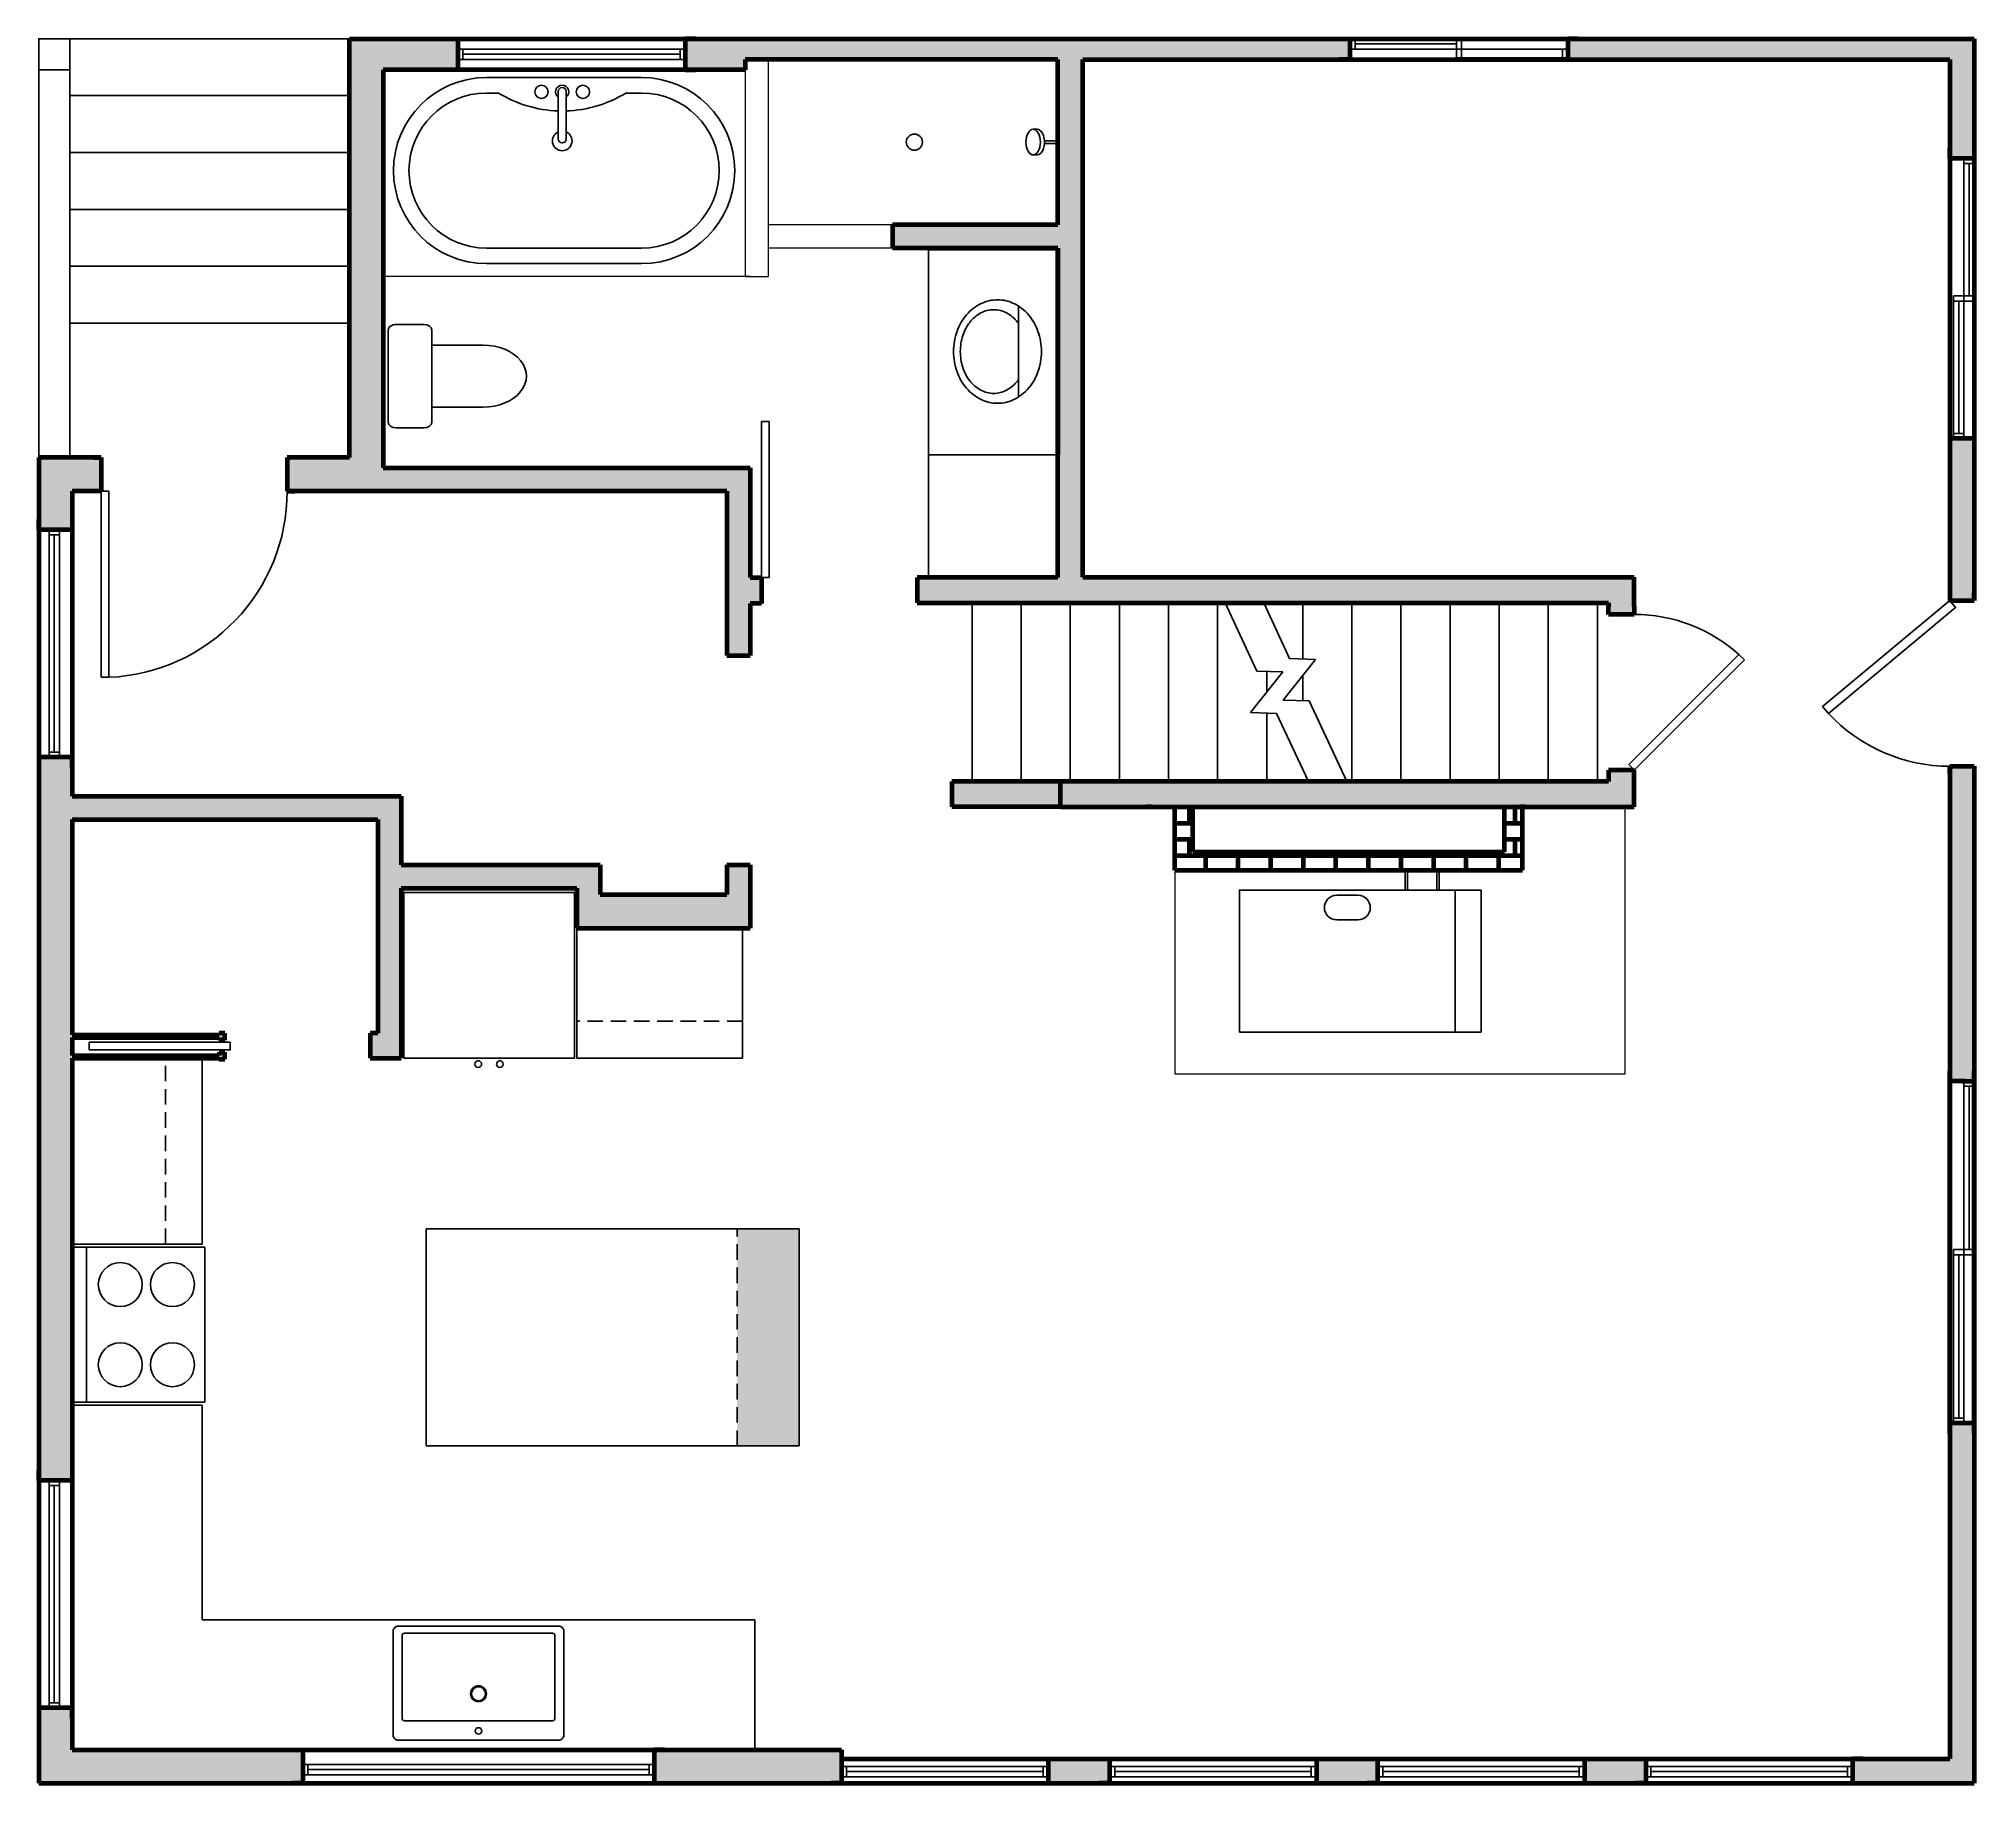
# Model space of a CAD drawing. Header units: centimetres. Extents: x 452 to 1201, y 316 to 991.
import ezdxf

# ---------------------------------------------------------------- set-up
doc = ezdxf.new("R2010")
doc.units = ezdxf.units.CM
doc.header["$LTSCALE"] = 24
doc.header["$MEASUREMENT"] = 0
doc.set_wipeout_variables(frame=1)
doc.linetypes.add('HIDDEN', pattern=[0.375, 0.25, -0.125])
for name, color, linetype, lineweight in [('A-Brick', 7, 'Continuous', 70), ('A-Tile', 7, 'Continuous', 20), ('A-Walls', 7, 'Continuous', 70)]:
    doc.layers.add(name, color=color, linetype=linetype, lineweight=lineweight)
for name, color, linetype in [('A-Cabinets', 7, 'Continuous'), ('A-Deck', 7, 'Continuous'), ('A-Doors', 7, 'Continuous'), ('A-Poche', 7, 'Continuous'), ('A-Stairs', 7, 'Continuous'), ('A-Upper-Cabinet', 7, 'HIDDEN'), ('A-Windows', 7, 'Continuous'), ('M-Equipment', 7, 'Continuous'), ('P-Fixtures', 7, 'Continuous')]:
    doc.layers.add(name, color=color, linetype=linetype)
doc.layers.add('A-Floor', color=7, linetype='Continuous', transparency=0.6)

msp = doc.modelspace()

# ---------------------------------------------------------------- hatches: boundary and pattern name
at = {"layer": 'A-Brick'}
h = msp.add_hatch(dxfattribs=at)
h.set_pattern_fill('AR-B816', color=256, scale=0.787402)
h.set_pattern_definition([(0, (443.678, 221.2904), (0, 6.29921), []), (90, (443.678, 221.2904), (-6.29921, 6.29921), [6.29921, -6.29921])])
h.paths.add_polyline_path([(898.54, 676.23), (898.54, 693.73), (891.54, 693.73), (891.54, 669.23), (1026.07, 669.23), (1026.07, 693.73), (1019.07, 693.73), (1019.07, 676.23)])
at = {"layer": 'A-Floor', "transparency": 33554687}
h = msp.add_hatch(color=256, dxfattribs=at)
h.dxf.hatch_style = 1
h.paths.add_polyline_path([(722.32, 446.52), (746.32, 446.52), (746.32, 530.52), (722.32, 530.52)])
at = {"layer": 'A-Poche', "transparency": 33554687}
h = msp.add_hatch(color=256, dxfattribs=at)
h.dxf.hatch_style = 1
h.paths.add_polyline_path([(465.13, 688.85), (583.32, 688.85), (583.32, 606.1), (580.32, 606.1), (580.32, 596.54), (592.32, 596.54), (592.32, 662.22), (660.32, 662.22), (660.32, 646.77), (727.32, 646.77), (727.32, 671.22), (718.32, 671.22), (718.32, 659.77), (669.32, 659.77), (669.32, 671.22), (592.32, 671.22), (592.32, 697.85), (465.13, 697.85), (465.13, 712.87), (452.13, 712.87), (452.13, 433.17), (465.13, 433.17), (465.13, 596.54), (521.92, 596.54), (521.92, 596.04), (524.13, 596.04), (524.13, 598.74), (521.92, 598.74), (521.92, 597.54), (465.13, 597.54), (465.13, 604.54), (521.92, 604.54), (521.92, 603.5), (524.13, 603.5), (524.13, 606.1), (521.92, 606.1), (521.92, 605.54), (465.13, 605.54)])

# ---------------------------------------------------------------- linework, layer by layer
at = {"layer": 'A-Brick'}
for p, q in [((891.54, 669.23), (891.54, 693.73)), ((898.54, 676.23), (898.54, 693.73)), ((1019.07, 676.23), (1019.07, 693.73)), ((1026.07, 669.23), (1026.07, 693.73)), ((898.54, 676.23), (1019.07, 676.23)), ((891.54, 669.23), (1026.07, 669.23))]:
    msp.add_line(p, q, dxfattribs=at)
at = {"layer": 'A-Cabinets'}
for p, q in [((796.35, 829.79), (796.35, 909.79)), ((796.35, 781.79), (796.35, 829.79)), ((846.35, 829.79), (796.35, 829.79)), ((724.38, 646.77), (724.38, 596.54)), ((602.05, 446.52), (602.05, 530.52)), ((602.05, 530.52), (746.32, 530.52)), ((746.32, 446.52), (746.32, 530.52)), ((746.32, 446.52), (602.05, 446.52)), ((515.36, 379.25), (729.13, 379.25)), ((729.13, 379.25), (729.13, 329.02))]:
    msp.add_line(p, q, dxfattribs=at)
at = {"layer": 'A-Cabinets', "linetype": 'HIDDEN'}
msp.add_line((722.32, 446.52), (722.32, 530.52), dxfattribs=at)
at = {"layer": 'A-Deck'}
for p, q in [((572.35, 990.79), (464.13, 990.79)), ((452.13, 828.79), (452.13, 978.79)), ((464.13, 978.79), (464.19, 828.79)), ((572.35, 968.79), (464.13, 968.79)), ((572.35, 946.79), (464.14, 946.79)), ((572.35, 924.79), (464.15, 924.79)), ((572.35, 902.79), (464.16, 902.79)), ((572.35, 880.79), (464.17, 880.79))]:
    msp.add_line(p, q, dxfattribs=at)
msp.add_lwpolyline([(452.13, 978.79), (464.13, 978.79), (464.13, 990.79), (452.13, 990.79)], close=True, dxfattribs=at)
at = {"layer": 'A-Doors'}
for p, q in [((731.67, 842.71), (731.67, 782.4)), ((731.67, 842.71), (734.67, 842.71)), ((734.67, 842.71), (734.67, 782.4)), ((476.24, 743.79), (476.24, 815.79)), ((476.24, 815.79), (479.24, 815.79)), ((479.24, 815.79), (479.24, 743.79)), ((734.67, 782.4), (731.67, 782.4)), ((1067.2, 710.01), (1109.8, 752.61)), ((1069.32, 707.88), (1111.92, 750.49)), ((1109.8, 752.61), (1111.92, 750.49)), ((479.24, 743.79), (476.24, 743.79)), ((1067.2, 710.01), (1069.32, 707.88))]:
    msp.add_line(p, q, dxfattribs=at)
for points in [[(1191.32, 773.48), (1193.56, 770.79), (1144.37, 729.84), (1142.13, 732.53)], [(526.24, 602.68), (526.24, 599.68), (471.68, 599.68), (471.68, 602.68)]]:
    msp.add_lwpolyline(points, close=True, dxfattribs=at)
for centre, radius, start, end in [((476.29, 815.68), 71.95, 272.34814, 0.08961), ((1191.32, 773.48), 64.1, 222.91154, 270)]:
    msp.add_arc(centre, radius, start, end, dxfattribs=at)
at = {"layer": 'A-Doors', "extrusion": (0, 0, -1)}
msp.add_arc((-1069.21, 707.32), 60.81, 90.09862, 131.86675, dxfattribs=at)
at = {"layer": 'A-Stairs'}
for p, q in [((813.13, 703.48), (813.13, 772.54)), ((813.13, 772.54), (813.13, 703.48)), ((923.33, 746.17), (911.03, 772.54)), ((936, 751.01), (925.97, 772.54)), ((933.55, 734.97), (946.06, 750.74)), ((946.06, 750.74), (936, 751.01)), ((920.88, 730.13), (933.39, 745.89)), ((933.39, 745.89), (923.33, 746.17)), ((927.13, 746.06), (927.13, 738.01)), ((943.61, 734.7), (933.55, 734.97)), ((955.91, 708.32), (943.61, 734.7)), ((958.17, 703.48), (943.61, 734.7)), ((930.93, 729.85), (920.88, 730.13)), ((943.23, 703.48), (930.93, 729.85))]:
    msp.add_line(p, q, dxfattribs=at)
for points in [[(832.13, 772.54), (832.13, 703.48)], [(851.13, 772.54), (851.13, 703.48)], [(870.13, 772.54), (870.13, 703.48)], [(889.13, 772.54), (889.13, 703.48)], [(941.04, 772.54), (941.04, 750.87)], [(960.04, 772.54), (960.04, 703.48)], [(979.04, 772.54), (979.04, 703.48)], [(998.04, 772.54), (998.04, 703.48)], [(1017.04, 772.54), (1017.04, 703.48)], [(1036.04, 772.54), (1036.04, 703.48)], [(941.04, 744.41), (941.04, 734.77)]]:
    msp.add_lwpolyline(points, dxfattribs=at)
at = {"layer": 'A-Stairs', "linetype": 'Continuous', "extrusion": (1, 0, 0)}
for points, elevation in [([(772.54, 0), (703.48, 0)], 908.13), ([(772.54, 0), (703.48, 0)], 1055.04), ([(729.96, 0), (703.48, 0)], 927.13)]:
    msp.add_lwpolyline(points, dxfattribs=dict(at, elevation=elevation))
at = {"layer": 'A-Stairs', "linetype": 'Continuous', "extrusion": (1, -4.30225e-16, 0), "elevation": 813.13}
msp.add_lwpolyline([(771.04, 0), (704.98, 0)], dxfattribs=at)
at = {"layer": 'A-Tile'}
for p, q in [((734.35, 982.79), (734.35, 898.79)), ((725.35, 978.79), (725.35, 898.79)), ((782.35, 918.79), (734.35, 918.79)), ((782.35, 909.79), (734.35, 909.79)), ((727.35, 898.79), (585.35, 898.79)), ((725.35, 898.79), (734.35, 898.79)), ((1065.78, 590.48), (1065.78, 693.73)), ((891.54, 669.23), (891.54, 590.48)), ((891.54, 590.48), (1065.78, 590.48))]:
    msp.add_line(p, q, dxfattribs=at)
at = {"layer": 'A-Walls'}
for p, q in [((572.35, 828.79), (572.35, 990.79)), ((572.35, 990.79), (1200.82, 990.79)), ((610.23, 990.79), (614.23, 990.79)), ((614.23, 990.79), (614.23, 978.79)), ((706.23, 990.79), (702.23, 990.79)), ((702.23, 990.79), (702.23, 978.79)), ((955.32, 990.79), (959.32, 990.79)), ((959.32, 990.79), (959.32, 982.79)), ((1047.57, 990.79), (1043.57, 990.79)), ((1043.57, 990.79), (1043.57, 982.79)), ((1200.82, 990.79), (1200.82, 944.48)), ((846.35, 982.79), (725.35, 982.79)), ((725.35, 982.79), (725.35, 978.79)), ((846.35, 918.79), (846.35, 982.79)), ((856.01, 782.54), (856.01, 982.79)), ((856.01, 982.79), (1191.32, 982.79)), ((959.32, 982.79), (955.32, 982.79)), ((1043.57, 982.79), (1047.57, 982.79)), ((1191.32, 982.79), (1191.32, 948.48)), ((725.35, 978.79), (585.35, 978.79)), ((585.35, 978.79), (585.35, 824.79)), ((614.23, 978.79), (610.23, 978.79)), ((702.23, 978.79), (706.23, 978.79)), ((1191.32, 948.48), (1191.32, 773.48)), ((1191.32, 944.48), (1191.32, 948.48)), ((1200.82, 944.48), (1191.32, 944.48)), ((1200.82, 948.48), (1200.82, 944.48)), ((1200.82, 944.48), (1200.82, 773.48)), ((846.35, 918.79), (782.35, 918.79)), ((782.35, 918.79), (782.35, 909.79)), ((846.35, 909.79), (782.35, 909.79)), ((796.35, 909.79), (846.35, 909.79)), ((846.35, 782.4), (846.35, 909.79)), ((846.35, 909.79), (846.35, 829.79)), ((1200.82, 836.1), (1191.32, 836.1)), ((452.13, 828.79), (452.13, 316.02)), ((476.24, 828.79), (452.13, 828.79)), ((473.24, 828.79), (476.24, 828.79)), ((476.24, 828.79), (476.24, 815.79)), ((572.35, 828.79), (548.24, 828.79)), ((548.24, 828.79), (548.24, 815.79)), ((585.35, 824.79), (727.35, 824.79)), ((727.35, 824.79), (727.35, 782.4)), ((465.13, 815.79), (465.13, 697.85)), ((476.24, 815.79), (465.13, 815.79)), ((476.24, 815.79), (473.24, 815.79)), ((718.32, 815.79), (548.24, 815.79)), ((548.24, 815.79), (551.24, 815.79)), ((718.32, 815.79), (718.32, 752.22)), ((452.13, 800.87), (452.13, 804.87)), ((465.13, 804.87), (465.13, 800.87)), ((465.13, 800.87), (452.13, 800.87)), ((727.35, 782.4), (731.67, 782.4)), ((731.67, 782.4), (731.67, 772.4)), ((794.98, 782.4), (791.98, 782.4)), ((791.98, 782.4), (791.98, 772.54)), ((846.35, 782.4), (794.98, 782.4)), ((856.01, 782.54), (1069.32, 782.54)), ((1069.32, 771.13), (1069.32, 782.54)), ((731.67, 772.4), (727.35, 772.4)), ((727.35, 772.4), (727.35, 752.22)), ((791.98, 772.54), (931.21, 772.54)), ((925.77, 772.54), (1059.32, 772.54)), ((1059.32, 772.54), (1059.32, 771.13)), ((1191.32, 777.48), (1191.32, 776.48)), ((1191.32, 777.48), (1191.32, 776.48)), ((1191.32, 777.48), (1191.32, 776.48)), ((1191.32, 777.48), (1191.32, 776.48)), ((1191.32, 777.48), (1191.32, 776.48)), ((1191.32, 776.48), (1191.32, 773.48)), ((1191.32, 776.48), (1191.32, 773.48)), ((1191.32, 776.48), (1191.32, 773.48)), ((1191.32, 776.48), (1191.32, 773.48)), ((1191.32, 776.48), (1191.32, 773.48)), ((1191.32, 773.48), (1200.82, 773.48)), ((1191.32, 773.48), (1200.82, 773.48)), ((1191.32, 773.48), (1200.82, 773.48)), ((1191.32, 773.48), (1200.82, 773.48)), ((1191.32, 773.48), (1200.82, 773.48)), ((1200.82, 773.48), (1200.82, 776.48)), ((1200.82, 773.48), (1200.82, 776.48)), ((1200.82, 773.48), (1200.82, 776.48)), ((1200.82, 773.48), (1200.82, 776.48)), ((1200.82, 773.48), (1200.82, 776.48)), ((1059.32, 768.13), (1059.32, 771.13)), ((1069.32, 768.13), (1059.32, 768.13)), ((1069.32, 771.13), (1069.32, 768.13)), ((718.32, 752.22), (727.35, 752.22)), ((452.13, 712.87), (452.13, 708.87)), ((465.13, 712.87), (452.13, 712.87)), ((465.13, 708.87), (465.13, 712.87)), ((1059.32, 707.88), (1059.32, 704.88)), ((1069.32, 707.88), (1059.32, 707.88)), ((1059.32, 704.88), (1059.32, 703.48)), ((1069.32, 704.88), (1069.32, 707.88)), ((1069.32, 693.73), (1069.32, 704.88)), ((1191.32, 709.48), (1191.32, 325.52)), ((1191.32, 706.48), (1191.32, 709.48)), ((1191.32, 709.48), (1200.82, 709.48)), ((1191.32, 706.48), (1191.32, 709.48)), ((1191.32, 709.48), (1200.82, 709.48)), ((1191.32, 706.48), (1191.32, 709.48)), ((1191.32, 709.48), (1200.82, 709.48)), ((1191.32, 706.48), (1191.32, 709.48)), ((1191.32, 709.48), (1200.82, 709.48)), ((1191.32, 706.48), (1191.32, 709.48)), ((1191.32, 709.48), (1200.82, 709.48)), ((1191.32, 706.48), (1191.32, 705.48)), ((1191.32, 706.48), (1191.32, 705.48)), ((1191.32, 706.48), (1191.32, 705.48)), ((1191.32, 706.48), (1191.32, 705.48)), ((1191.32, 706.48), (1191.32, 705.48)), ((1200.82, 709.48), (1200.82, 316.02)), ((1200.82, 709.48), (1200.82, 706.48)), ((1200.82, 709.48), (1200.82, 706.48)), ((1200.82, 709.48), (1200.82, 706.48)), ((1200.82, 709.48), (1200.82, 706.48)), ((1200.82, 709.48), (1200.82, 706.48)), ((465.13, 697.85), (592.32, 697.85)), ((592.32, 697.85), (592.32, 671.22)), ((1059.32, 703.48), (805.32, 703.48)), ((805.32, 703.48), (805.32, 693.73)), ((813.13, 703.48), (812.82, 703.48)), ((847.32, 693.73), (847.32, 703.48)), ((465.13, 688.85), (465.13, 605.54)), ((465.13, 688.85), (583.32, 688.85)), ((583.32, 688.85), (583.32, 606.1)), ((847.32, 693.73), (805.32, 693.73)), ((847.32, 693.73), (1069.32, 693.73)), ((880.52, 693.73), (882.52, 693.73)), ((882.52, 693.73), (880.52, 693.73)), ((1027.09, 693.73), (1025.09, 693.73)), ((1025.09, 693.73), (1027.09, 693.73)), ((592.32, 671.22), (669.32, 671.22)), ((669.32, 671.22), (669.32, 659.77)), ((718.32, 671.22), (718.32, 659.77)), ((718.32, 671.22), (727.32, 671.22)), ((727.32, 671.22), (727.32, 646.77)), ((669.32, 659.77), (718.32, 659.77)), ((465.13, 605.54), (521.92, 605.54)), ((465.13, 604.54), (521.92, 604.54)), ((465.13, 604.54), (465.13, 597.54)), ((524.13, 606.1), (521.92, 606.1)), ((521.92, 606.1), (521.92, 605.54)), ((521.92, 604.54), (521.92, 603.5)), ((524.13, 603.5), (521.92, 603.5)), ((524.13, 603.5), (524.13, 606.1)), ((583.32, 606.1), (580.32, 606.1)), ((580.32, 606.1), (580.32, 596.54)), ((465.13, 597.54), (521.92, 597.54)), ((465.13, 596.54), (521.92, 596.54)), ((524.13, 598.74), (521.92, 598.74)), ((521.92, 598.74), (521.92, 597.54)), ((521.92, 596.54), (521.92, 596.04)), ((521.92, 596.04), (524.13, 596.04)), ((524.13, 596.04), (524.13, 598.74)), ((1191.32, 451.29), (1191.32, 591.6)), ((1200.82, 451.29), (1200.82, 591.6)), ((1197.4, 587.6), (1191.32, 587.6)), ((1196.13, 587.6), (1200.82, 587.6)), ((1200.82, 455.29), (1191.32, 455.29)), ((1196.13, 455.29), (1192.13, 455.29)), ((452.13, 433.17), (452.13, 437.17)), ((465.13, 437.17), (465.13, 433.17)), ((465.13, 433.17), (452.13, 433.17)), ((452.13, 345.17), (452.13, 341.17)), ((465.13, 345.17), (452.13, 345.17)), ((465.13, 341.17), (465.13, 345.17)), ((465.13, 329.02), (762.61, 329.02)), ((550.24, 329.02), (554.24, 329.02)), ((554.24, 329.02), (554.24, 316.02)), ((694.24, 329.02), (690.24, 329.02)), ((690.24, 329.02), (690.24, 316.02)), ((762.61, 329.02), (762.61, 316.02)), ((762.61, 325.52), (1191.32, 325.52)), ((842.61, 325.52), (842.61, 316.02)), ((866.32, 325.52), (866.32, 316.02)), ((946.32, 325.52), (946.32, 316.02)), ((970.03, 325.52), (970.03, 316.02)), ((1050.03, 325.52), (1050.03, 316.02)), ((1069.74, 325.52), (1073.74, 325.52)), ((1073.74, 325.52), (1073.74, 316.02)), ((1157.74, 325.52), (1153.74, 325.52)), ((1153.74, 325.52), (1153.74, 316.02)), ((452.13, 316.02), (550.24, 316.02)), ((550.24, 316.02), (711.38, 316.02)), ((554.24, 316.02), (550.24, 316.02)), ((690.24, 316.02), (694.24, 316.02)), ((694.24, 316.02), (1200.82, 316.02)), ((762.61, 316.02), (758.61, 316.02)), ((842.61, 316.02), (846.61, 316.02)), ((866.32, 316.02), (862.32, 316.02)), ((946.32, 316.02), (950.32, 316.02)), ((970.03, 316.02), (966.03, 316.02)), ((1050.03, 316.02), (1054.03, 316.02)), ((1073.74, 316.02), (1069.74, 316.02)), ((1153.74, 316.02), (1157.74, 316.02))]:
    msp.add_line(p, q, dxfattribs=at)
at = {"layer": 'A-Windows'}
for p, q in [((959.32, 990.79), (1002.44, 990.79)), ((961.32, 990.79), (961.32, 986.79)), ((1000.44, 988.79), (961.32, 988.79)), ((1000.57, 983.4), (1000.57, 990.79)), ((1002.44, 983.4), (1002.44, 990.79)), ((702.23, 986.79), (614.23, 986.79)), ((614.23, 982.79), (702.23, 982.79)), ((616.23, 986.79), (616.23, 982.79)), ((616.23, 984.79), (700.23, 984.79)), ((700.23, 986.79), (700.23, 982.79)), ((959.32, 986.79), (1043.57, 986.79)), ((1002.44, 983.4), (1000.57, 983.4)), ((1002.44, 983.4), (1041.57, 983.4)), ((1041.57, 986.79), (1041.57, 983.4)), ((1043.57, 983.4), (1041.57, 983.4)), ((1196.82, 836.1), (1196.82, 944.48)), ((1200.82, 944.48), (1200.82, 889.29)), ((1200.82, 942.48), (1196.82, 942.48)), ((1198.82, 891.29), (1198.82, 942.48)), ((1192.82, 836.1), (1192.82, 891.29)), ((1192.82, 891.29), (1200.82, 891.29)), ((1192.82, 889.29), (1200.82, 889.29)), ((1194.82, 838.1), (1194.82, 889.29)), ((1196.82, 838.1), (1192.82, 838.1)), ((456.13, 800.87), (456.13, 712.87)), ((460.13, 798.87), (456.13, 798.87)), ((458.13, 798.87), (458.13, 714.87)), ((460.13, 712.87), (460.13, 800.87)), ((460.13, 714.87), (456.13, 714.87)), ((1196.82, 520.45), (1196.82, 587.6)), ((1200.82, 585.6), (1196.82, 585.6)), ((1198.82, 522.45), (1198.82, 585.6)), ((1200.82, 587.6), (1200.82, 520.45)), ((1192.82, 455.29), (1192.82, 522.45)), ((1192.82, 522.45), (1196.82, 522.45)), ((1196.82, 520.45), (1192.82, 520.45)), ((1194.82, 457.29), (1194.82, 520.45)), ((1200.82, 522.45), (1196.82, 522.45)), ((1196.82, 522.45), (1196.82, 455.29)), ((1200.82, 520.45), (1196.82, 520.45)), ((1196.82, 457.29), (1192.82, 457.29)), ((456.13, 433.17), (456.13, 345.17)), ((460.13, 431.17), (456.13, 431.17)), ((458.13, 431.17), (458.13, 347.17)), ((460.13, 345.17), (460.13, 433.17)), ((460.13, 347.17), (456.13, 347.17)), ((690.24, 323.3), (554.24, 323.3)), ((556.24, 323.3), (556.24, 319.3)), ((688.24, 323.3), (688.24, 319.3)), ((842.61, 322.52), (762.61, 322.52)), ((764.61, 322.52), (764.61, 318.52)), ((840.61, 322.52), (840.61, 318.52)), ((946.32, 322.52), (866.32, 322.52)), ((868.32, 322.52), (868.32, 318.52)), ((944.32, 322.52), (944.32, 318.52)), ((1050.03, 322.52), (970.03, 322.52)), ((972.03, 322.52), (972.03, 318.52)), ((1048.03, 322.52), (1048.03, 318.52)), ((1153.74, 322.52), (1073.74, 322.52)), ((1075.74, 322.52), (1075.74, 318.52)), ((1151.74, 322.52), (1151.74, 318.52)), ((554.24, 319.3), (690.24, 319.3)), ((556.24, 321.3), (688.24, 321.3)), ((762.61, 318.52), (842.61, 318.52)), ((764.61, 320.52), (840.61, 320.52)), ((866.32, 318.52), (946.32, 318.52)), ((868.32, 320.52), (944.32, 320.52)), ((970.03, 318.52), (1050.03, 318.52)), ((972.03, 320.52), (1048.03, 320.52)), ((1073.74, 318.52), (1153.74, 318.52)), ((1075.74, 320.52), (1151.74, 320.52))]:
    msp.add_line(p, q, dxfattribs=at)
at = {"layer": 'M-Equipment'}
for p, q in [((980.62, 661.48), (980.62, 669.23)), ((981.62, 661.48), (981.62, 669.23)), ((992.89, 661.48), (992.89, 669.23)), ((993.89, 661.48), (993.89, 669.23)), ((1000.07, 661.48), (1010.07, 661.48)), ((1010.07, 661.48), (1010.07, 606.48)), ((1010.07, 606.48), (1000.07, 606.48))]:
    msp.add_line(p, q, dxfattribs=at)
msp.add_lwpolyline([(916.57, 606.48), (1000.07, 606.48), (1000.07, 661.48), (916.57, 661.48)], close=True, dxfattribs=at)
for points in [[(962.44, 659.48), (954.19, 659.48)], [(954.19, 649.98), (962.44, 649.98)]]:
    msp.add_lwpolyline(points, dxfattribs=at)
for centre, start, end in [((954.19, 654.73), 90, 270), ((962.44, 654.73), 270, 90)]:
    msp.add_arc(centre, 4.75, start, end, dxfattribs=at)
at = {"layer": 'P-Fixtures'}
for p, q in [((836.79, 955.76), (838.37, 955.76)), ((846.35, 951.29), (841.15, 951.29)), ((836.79, 945.82), (838.37, 945.82)), ((846.35, 950.29), (841.15, 950.29)), ((623.99, 872.29), (604.15, 872.29)), ((623.99, 848.29), (604.15, 848.29)), ((592.68, 341.19), (592.68, 373.06)), ((593.68, 374.06), (650.81, 374.06)), ((651.81, 341.19), (651.81, 373.06)), ((650.81, 340.19), (593.68, 340.19))]:
    msp.add_line(p, q, dxfattribs=at)
at = {"layer": 'P-Fixtures', "linetype": 'ByBlock'}
for p, q in [((831.1, 887.36), (831.1, 852.22)), ((587.35, 878.1), (587.35, 842.48)), ((601.08, 880.29), (590.43, 880.29)), ((604.15, 842.48), (604.15, 878.1)), ((590.43, 840.29), (601.08, 840.29))]:
    msp.add_line(p, q, dxfattribs=at)
at = {"layer": 'P-Fixtures'}
for points in [[(685.35, 903.79, 1), (685.35, 975.79), (625.35, 975.79, 1), (625.35, 903.79)], [(653.24, 376.81), (591.24, 376.81, 0.414214), (589.24, 374.81), (589.24, 334.68, 0.414214), (591.24, 332.68), (653.24, 332.68, 0.414214), (655.24, 334.68), (655.24, 374.81, 0.414214)]]:
    msp.add_lwpolyline(points, format="xyb", close=True, dxfattribs=at)
msp.add_lwpolyline([(630.04, 969.79), (625.35, 969.79, 1), (625.35, 909.79), (685.35, 909.79, 1), (685.35, 969.79), (679.21, 969.79)], format="xyb", dxfattribs=at)
for points in [[(653.08, 970.36), (653.08, 952.05)], [(656.17, 952.05), (656.17, 970.36)]]:
    msp.add_lwpolyline(points, dxfattribs=at)
at = {"layer": 'P-Fixtures', "linetype": 'ByBlock'}
msp.add_lwpolyline([(839.98, 869.79, 0.084678), (838.65, 877.6, 0.091657), (835.01, 883.95, 0.103632), (829.35, 888.35, 0.114047), (823, 889.82, 0.114047), (816.64, 888.35, 0.103632), (810.98, 883.95, 0.091657), (807.34, 877.6, 0.084678), (806.01, 869.79, 0.084678), (807.34, 861.98, 0.091657), (810.98, 855.63, 0.103632), (816.64, 851.23, 0.114047), (823, 849.77, 0.114047), (829.35, 851.23, 0.103632), (835.01, 855.63, 0.091657), (838.65, 861.98, 0.084678)], format="xyb", close=True, dxfattribs=at)
for points in [[(821.53, 885.99, 0.123658), (816.58, 884.75, 0.105604), (812.24, 881.07, 0.087242), (809.58, 876, 0.077585), (808.61, 869.79, 0.077585), (809.58, 863.58, 0.087242), (812.24, 858.51, 0.105604), (816.58, 854.83, 0.123658), (821.53, 853.59, 0.123658), (826.49, 854.83, 0.105604), (830.82, 858.51, 0.00701), (831.1, 858.88, 0.077585)], [(831.1, 880.7, 0.00701), (830.82, 881.07, 0.105604), (826.49, 884.75, 0.123658), (821.53, 885.99, 0.123658)]]:
    msp.add_lwpolyline(points, format="xyb", dxfattribs=at)
at = {"layer": 'P-Fixtures'}
for centre, radius in [((646.61, 970.22), 2.56), ((662.64, 970.22), 2.56), ((790.85, 950.79), 3.13), ((622.24, 350.65), 3.06), ((622.24, 350.65), 2.71), ((622.24, 336.27), 1.25)]:
    msp.add_circle(centre, radius, dxfattribs=at)
for centre, radius, start, end in [((654.62, 1009.68), 46.86, 238.35573, 268.10498), ((654.62, 970.22), 2.56, 307.20691, 232.79309), ((654.62, 970.36), 1.55, 0, 180), ((654.62, 1009.68), 46.86, 271.89502, 301.64427), ((654.62, 951.27), 3.8, 114.06796, 65.93204), ((654.62, 952.05), 1.55, 180, 0), ((593.68, 373.06), 1, 90, 180), ((650.81, 373.06), 1, 0, 90), ((593.68, 341.19), 1, 180, 270), ((650.81, 341.19), 1, 270, 0)]:
    msp.add_arc(centre, radius, start, end, dxfattribs=at)
msp.add_ellipse((836.79, 950.79), major_axis=(0, -4.97), ratio=0.562979, dxfattribs=at)
msp.add_ellipse((838.37, 950.79), major_axis=(0, -4.97), ratio=0.562979, start_param=6.283185, end_param=9.424778, dxfattribs=at)
at = {"layer": 'P-Fixtures', "linetype": 'ByBlock'}
for centre, major_axis, start_param, end_param in [((590.43, 878.1), (3.07, 0), 1.570796, 3.141593), ((601.08, 878.1), (-3.07, 0), 3.141593, 4.712389), ((623.99, 860.29), (-16.8, 0), 1.570796, 4.712389), ((590.43, 842.48), (-3.07, 0), 0, 1.570796), ((601.08, 842.48), (3.07, 0), -1.570796, 0)]:
    msp.add_ellipse(centre, major_axis=major_axis, ratio=0.714286, start_param=start_param, end_param=end_param, dxfattribs=at)

# ---------------------------------------------------------------- next in the draw order: wipeouts: each hides what was drawn before it
msp.add_wipeout([(593.32, 596.54), (659.32, 596.54), (659.32, 660.54), (593.32, 660.54)]).dxf.layer = 'A-Floor'

# ---------------------------------------------------------------- next in the draw order: hatches: boundary and pattern name
at = {"layer": 'A-Poche', "transparency": 33554687}
h = msp.add_hatch(color=256, dxfattribs=at)
h.dxf.hatch_style = 1
h.paths.add_polyline_path([(554.24, 329.02), (465.13, 329.02), (465.13, 345.17), (452.13, 345.17), (452.13, 316.02), (550.24, 316.02), (554.24, 316.02)])
h.paths.add_polyline_path([(762.61, 329.02), (690.24, 329.02), (690.24, 316.02), (711.38, 316.02), (762.61, 316.02)])
h.paths.add_polyline_path([(866.32, 325.52), (842.61, 325.52), (842.61, 316.02), (866.32, 316.02)])
h.paths.add_polyline_path([(970.03, 325.52), (946.32, 325.52), (946.32, 316.02), (970.03, 316.02)])
h.paths.add_polyline_path([(1073.74, 325.52), (1050.03, 325.52), (1050.03, 316.02), (1073.74, 316.02)])
h.paths.add_polyline_path([(1200.82, 455.29), (1191.32, 455.29), (1191.32, 325.52), (1153.74, 325.52), (1153.74, 316.02), (1200.82, 316.02)])
h.paths.add_polyline_path([(1200.82, 709.48), (1191.32, 709.48), (1191.32, 587.6), (1197.4, 587.6), (1200.82, 587.6)])
h.paths.add_polyline_path([(1200.82, 836.1), (1191.32, 836.1), (1191.32, 773.48), (1200.82, 773.48)])
h.paths.add_polyline_path([(1200.82, 990.79), (1043.57, 990.79), (1043.57, 982.79), (1191.32, 982.79), (1191.32, 948.48), (1191.32, 944.48), (1200.82, 944.48)])
h.paths.add_polyline_path([(959.32, 990.79), (702.23, 990.79), (702.23, 978.79), (725.35, 978.79), (725.35, 982.79), (846.35, 982.79), (846.35, 918.79), (782.35, 918.79), (782.35, 909.79), (846.35, 909.79), (846.35, 829.79), (846.35, 782.4), (794.98, 782.4), (791.98, 782.4), (791.98, 772.54), (931.21, 772.54), (1059.32, 772.54), (1059.32, 771.13), (1059.32, 768.13), (1069.32, 768.13), (1069.32, 771.13), (1069.32, 782.54), (856.01, 782.54), (856.01, 982.79), (959.32, 982.79)])
h.paths.add_polyline_path([(585.35, 978.79), (614.23, 978.79), (614.23, 990.79), (572.35, 990.79), (572.35, 828.79), (548.24, 828.79), (548.24, 815.79), (718.32, 815.79), (718.32, 752.22), (727.35, 752.22), (727.35, 772.4), (731.67, 772.4), (731.67, 782.4), (727.35, 782.4), (727.35, 824.79), (585.35, 824.79)])
h.paths.add_polyline_path([(476.24, 828.79), (452.13, 828.79), (452.13, 800.87), (465.13, 800.87), (465.13, 815.79), (476.24, 815.79)])
h.paths.add_polyline_path([(1069.32, 704.88), (1069.32, 707.88), (1059.32, 707.88), (1059.32, 704.88), (1059.32, 703.48), (847.32, 703.48), (847.32, 693.73), (1069.32, 693.73)])
h.paths.add_polyline_path([(847.32, 703.48), (805.32, 703.48), (805.32, 693.73), (847.32, 693.73)])
h.paths.add_polyline_path([(622.07, 594.18), (622.25, 594.18), (622.25, 594.22), (622.07, 594.22)], flags=9)

# ---------------------------------------------------------------- next in the draw order: linework, layer by layer
at = {"layer": 'A-Cabinets'}
for p, q in [((660.32, 646.77), (660.32, 596.54)), ((660.32, 596.54), (724.38, 596.54))]:
    msp.add_line(p, q, dxfattribs=at)
at = {"layer": 'A-Upper-Cabinet'}
msp.add_line((724.38, 610.77), (660.32, 610.77), dxfattribs=at)
at = {"layer": 'A-Walls'}
for p, q in [((592.32, 662.22), (660.32, 662.22)), ((592.32, 662.22), (592.32, 596.54)), ((660.32, 662.22), (660.32, 646.77)), ((660.32, 646.77), (718.32, 646.77)), ((660.32, 646.77), (727.32, 646.77)), ((580.32, 596.54), (592.32, 596.54))]:
    msp.add_line(p, q, dxfattribs=at)
at = {"layer": 'M-Equipment'}
msp.add_lwpolyline([(593.32, 596.54), (659.32, 596.54), (659.32, 660.54), (593.32, 660.54)], close=True, dxfattribs=at)
for centre in [(622.16, 594.2), (630.48, 594.2)]:
    msp.add_circle(centre, 1.29, dxfattribs=at)

# ---------------------------------------------------------------- next in the draw order: wipeouts: each hides what was drawn before it
at = {"transparency": 33554687}
msp.add_wipeout([(465.13, 523.42), (516.38, 523.42), (516.38, 463.42), (465.13, 463.42)], dxfattribs=at).dxf.layer = 'A-Floor'

# ---------------------------------------------------------------- next in the draw order: linework, layer by layer
at = {"layer": 'A-Cabinets'}
for p, q in [((515.36, 596.54), (515.36, 524.54)), ((515.36, 524.54), (465.13, 524.54)), ((515.36, 462.29), (465.13, 462.29)), ((515.36, 462.29), (515.36, 379.25))]:
    msp.add_line(p, q, dxfattribs=at)
at = {"layer": 'A-Upper-Cabinet'}
msp.add_line((501.13, 524.54), (501.13, 596.54), dxfattribs=at)
at = {"layer": 'A-Walls'}
msp.add_line((465.13, 596.54), (465.13, 329.02), dxfattribs=at)
at = {"layer": 'M-Equipment'}
for p, q in [((516.38, 523.42), (465.13, 523.42)), ((470.58, 463.42), (470.58, 523.42)), ((516.38, 523.42), (516.38, 463.42)), ((465.13, 463.42), (516.38, 463.42))]:
    msp.add_line(p, q, dxfattribs=at)
for centre in [(483.67, 508.92), (503.87, 508.92), (483.67, 477.91), (503.87, 477.91)]:
    msp.add_circle(centre, 8.49, dxfattribs=at)

doc.saveas('drawing.dxf')
